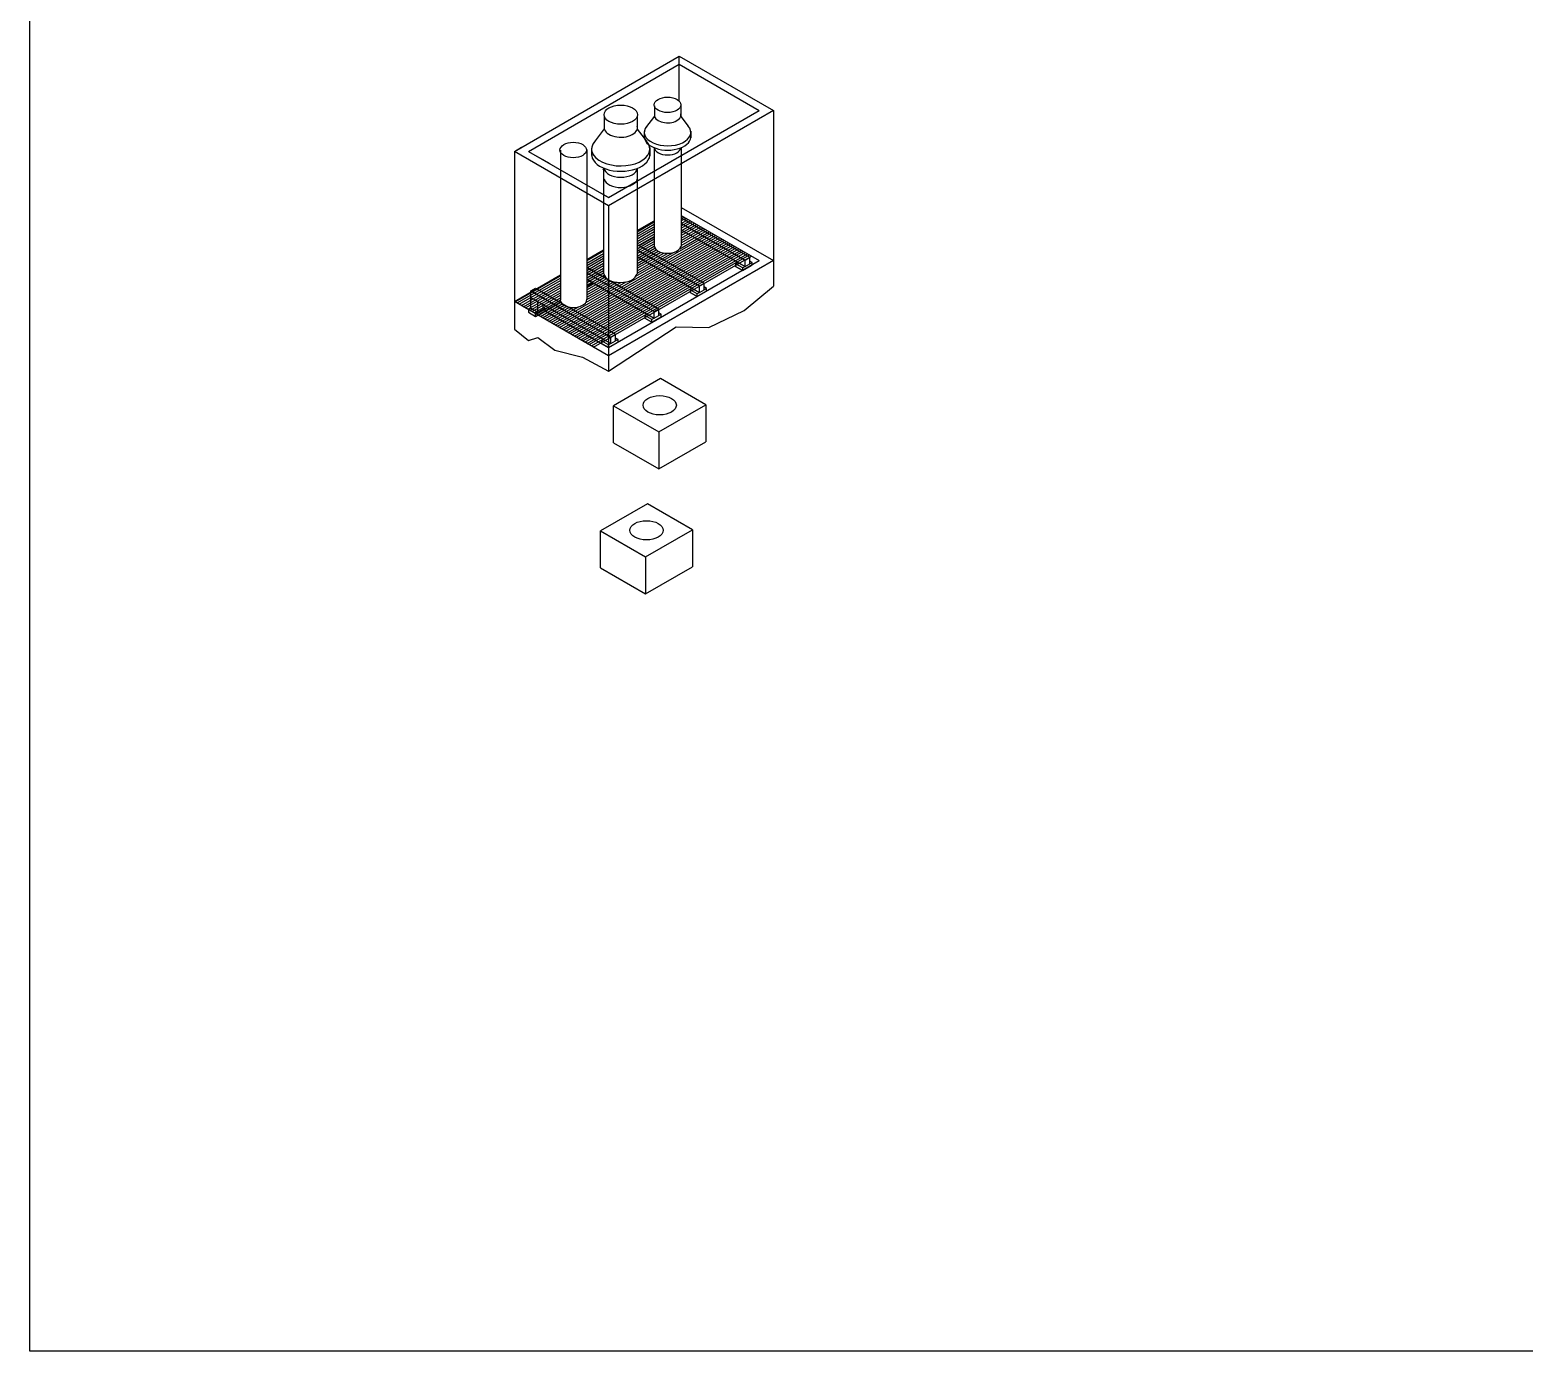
# Model space of a CAD drawing. Header units: millimetres. Extents: x 7 to 259, y -45 to 103.
# Drawn here: x 165.83 to 200.19, y 38.01 to 68.38 of the extents above; entities that cross this region are included whole.
import ezdxf

# ---------------------------------------------------------------- set-up
doc = ezdxf.new("R2010")
doc.units = ezdxf.units.MM
doc.layers.add('est.bancada', color=1, linetype='Continuous')

msp = doc.modelspace()

# ---------------------------------------------------------------- linework, layer by layer
for p, q in [((165.833, 38.015), (165.833, 98.396)), ((176.972, 65.587), (180.761, 67.775)), ((180.761, 66.742), (180.761, 67.775)), ((180.761, 67.775), (182.926, 66.525)), ((177.297, 65.587), (180.761, 67.587)), ((180.761, 67.587), (182.602, 66.525)), ((179.037, 66.405), (179.037, 66.108)), ((182.926, 66.525), (179.137, 64.337)), ((179.137, 64.525), (182.602, 66.525)), ((179.797, 66.4), (179.797, 66.098)), ((182.926, 66.525), (182.926, 63.076)), ((179.037, 66.108), (178.783, 65.765)), ((179.797, 66.098), (180.01, 65.819)), ((176.972, 65.587), (177.135, 65.681)), ((178.029, 65.616), (178.029, 62.178)), ((178.635, 65.627), (178.635, 62.189)), ((178.748, 65.662), (178.748, 65.492)), ((180.085, 65.675), (180.085, 65.486)), ((180.185, 65.67), (180.185, 63.411)), ((180.808, 65.673), (180.808, 63.403)), ((179.137, 64.337), (176.972, 65.587)), ((176.972, 65.587), (176.972, 62.139)), ((177.297, 65.587), (179.137, 64.525)), ((177.297, 65.587), (177.46, 65.493)), ((177.46, 65.493), (177.676, 65.368)), ((177.46, 65.493), (177.784, 65.306)), ((179.008, 65.18), (179.008, 65.17)), ((179.023, 65.202), (179.023, 62.771)), ((179.793, 65.195), (179.793, 62.771)), ((179.137, 64.525), (178.975, 64.618)), ((179.137, 64.337), (179.137, 60.889)), ((180.808, 64.299), (182.926, 63.076)), ((179.793, 63.767), (180.185, 63.994)), ((180.808, 64.111), (182.602, 63.076)), ((180.88, 64.02), (180.924, 64.045)), ((179.793, 63.58), (180.185, 63.806)), ((179.842, 63.42), (180.185, 63.619)), ((178.635, 63.099), (179.023, 63.323)), ((178.635, 62.911), (179.023, 63.135)), ((182.926, 63.076), (179.137, 60.889)), ((179.137, 61.076), (182.602, 63.076)), ((182.22, 62.846), (182.058, 62.94)), ((182.112, 63.034), (182.274, 62.94)), ((176.972, 62.139), (178.029, 62.749)), ((177.644, 62.339), (178.029, 62.561)), ((178.635, 62.485), (178.776, 62.566)), ((179.014, 62.703), (179.047, 62.722)), ((176.972, 62.139), (177.135, 62.232)), ((178.635, 62.189), (178.635, 62.171)), ((181.173, 62.251), (181.011, 62.345)), ((181.065, 62.439), (181.227, 62.345)), ((179.137, 60.889), (176.972, 62.139)), ((177.351, 61.982), (177.514, 61.889)), ((177.676, 61.92), (178.022, 62.12)), ((177.676, 61.92), (177.784, 61.982)), ((177.676, 61.92), (179.137, 61.076)), ((177.676, 61.92), (177.784, 61.857)), ((180.021, 61.847), (180.184, 61.753)), ((180.129, 61.66), (179.967, 61.753)), ((179.137, 61.076), (178.975, 61.17)), ((179.029, 61.264), (179.192, 61.17)), ((179.137, 60.889), (178.975, 60.982)), ((258.608, 38.015), (165.833, 38.015))]:
    msp.add_line(p, q)
at = {"color": 1}
for p, q in [((180.19, 66.399), (179.986, 66.124)), ((180.19, 66.636), (180.19, 66.399)), ((180.797, 66.632), (180.797, 66.39)), ((180.797, 66.39), (180.968, 66.167)), ((179.958, 66.041), (179.958, 65.906)), ((181.027, 66.049), (181.027, 65.898)), ((180.189, 65.669), (180.189, 65.661))]:
    msp.add_line(p, q, dxfattribs=at)
for centre, major_axis in [((179.417, 66.43), (-0.383, 0)), ((178.326, 65.618), (-0.306, 0)), ((180.312, 59.752), (-0.383, 0)), ((180.009, 56.878), (-0.383, 0))]:
    msp.add_ellipse(centre, major_axis=major_axis, ratio=0.57735)
msp.add_ellipse((180.494, 66.656), major_axis=(-0.306, 0), ratio=0.57735, dxfattribs=at)
for centre, major_axis, start_param, end_param in [((180.495, 66.419), (-0.306, 0), 6.205686, 9.587114), ((180.493, 66.024), (-0.536, 0), 5.81869, 9.907315), ((180.493, 65.924), (-0.536, 0), 6.225762, 9.507579), ((180.494, 65.681), (-0.306, 0), 0.067467, 3.076477)]:
    msp.add_ellipse(centre, major_axis=major_axis, ratio=0.57735, start_param=start_param, end_param=end_param, dxfattribs=at)
for centre, major_axis, start_param, end_param in [((179.419, 66.134), (-0.383, 0), 6.205686, 9.587114), ((179.417, 65.64), (-0.67, 0), 5.81869, 9.907315), ((179.417, 65.515), (-0.67, 0), 6.225762, 9.507579), ((179.417, 65.212), (-0.383, 0), 0.067467, 3.076477), ((179.418, 64.978), (-0.383, 0), 0.112379, 3.110456), ((180.491, 63.42), (-0.306, 0), 6.205686, 9.372493), ((179.408, 62.795), (-0.383, 0), 0.108916, 3.032677), ((178.33, 62.176), (-0.306, 0), 6.236892, 9.501292)]:
    msp.add_ellipse(centre, major_axis=major_axis, ratio=0.57735, start_param=start_param, end_param=end_param)
at = {"layer": 'est.bancada', "color": 6}
for p, q in [((179.793, 63.741), (180.185, 63.967)), ((179.793, 63.685), (180.185, 63.911)), ((180.808, 64.1), (180.818, 64.106)), ((180.808, 64.044), (180.867, 64.078)), ((180.808, 63.988), (180.916, 64.049)), ((180.808, 63.932), (180.964, 64.021)), ((180.808, 63.876), (181.013, 63.993)), ((180.808, 63.819), (181.062, 63.965)), ((180.808, 63.763), (181.111, 63.937)), ((180.808, 63.763), (181.111, 63.937)), ((180.808, 63.707), (181.159, 63.909)), ((177.913, 61.595), (181.549, 63.684)), ((177.962, 61.567), (181.598, 63.656)), ((177.962, 61.567), (181.598, 63.656)), ((178.011, 61.539), (181.646, 63.628)), ((178.059, 61.511), (181.695, 63.599)), ((178.108, 61.483), (181.744, 63.571)), ((179.765, 62.715), (181.5, 63.712)), ((179.793, 63.629), (180.185, 63.854)), ((179.793, 63.573), (180.185, 63.798)), ((179.793, 63.573), (180.185, 63.798)), ((179.793, 63.517), (180.185, 63.742)), ((179.793, 63.461), (180.185, 63.686)), ((179.793, 63.405), (180.185, 63.63)), ((179.793, 63.349), (180.185, 63.574)), ((180.772, 63.35), (181.452, 63.74)), ((180.808, 63.651), (181.208, 63.881)), ((180.808, 63.595), (181.257, 63.853)), ((180.808, 63.539), (181.305, 63.824)), ((180.808, 63.483), (181.354, 63.796)), ((180.808, 63.483), (181.354, 63.796)), ((180.808, 63.427), (181.403, 63.768)), ((178.157, 61.455), (181.793, 63.543)), ((178.205, 61.427), (181.841, 63.515)), ((178.205, 61.427), (181.841, 63.515)), ((178.254, 61.399), (181.89, 63.487)), ((178.303, 61.37), (181.939, 63.459)), ((178.352, 61.342), (181.987, 63.431)), ((178.4, 61.314), (182.036, 63.403)), ((178.449, 61.286), (182.085, 63.374)), ((178.498, 61.258), (182.133, 63.346)), ((178.546, 61.23), (182.182, 63.318)), ((178.595, 61.202), (182.231, 63.29)), ((178.635, 63.076), (179.023, 63.299)), ((178.635, 63.02), (179.023, 63.243)), ((178.644, 61.174), (182.28, 63.262)), ((178.693, 61.145), (182.328, 63.234)), ((179.793, 63.293), (180.185, 63.518)), ((179.793, 63.236), (180.185, 63.462)), ((179.793, 63.18), (180.185, 63.406)), ((179.793, 63.18), (180.185, 63.406)), ((179.793, 63.124), (180.203, 63.359)), ((179.793, 63.068), (180.235, 63.322)), ((179.793, 63.012), (180.28, 63.292)), ((179.793, 62.956), (180.336, 63.267)), ((179.793, 62.788), (180.611, 63.257)), ((179.793, 62.9), (180.404, 63.25)), ((179.793, 62.9), (180.404, 63.25)), ((179.793, 62.844), (180.489, 63.243)), ((178.635, 62.964), (179.023, 63.187)), ((178.635, 62.908), (179.023, 63.131)), ((178.635, 62.908), (179.023, 63.131)), ((178.635, 62.852), (179.023, 63.075)), ((178.635, 62.796), (179.023, 63.018)), ((178.635, 62.74), (179.023, 62.962)), ((178.635, 62.684), (179.023, 62.906)), ((178.741, 61.117), (182.377, 63.206)), ((178.79, 61.089), (182.426, 63.178)), ((182.058, 63.003), (182.112, 63.034)), ((182.22, 62.909), (182.058, 63.003)), ((182.058, 63.003), (182.058, 62.94)), ((182.058, 62.94), (182.22, 62.846)), ((182.22, 62.846), (182.436, 62.971)), ((182.274, 62.94), (182.22, 62.909)), ((182.22, 62.846), (182.22, 62.909)), ((182.436, 63.034), (182.382, 63.065)), ((182.436, 63.034), (182.382, 63.003)), ((182.436, 62.971), (182.436, 63.034)), ((176.988, 62.13), (178.029, 62.728)), ((177.036, 62.102), (178.029, 62.672)), ((177.085, 62.074), (178.029, 62.616)), ((177.134, 62.045), (178.029, 62.56)), ((177.134, 62.045), (178.029, 62.56)), ((177.865, 61.624), (179.544, 62.588)), ((178.615, 62.111), (179.421, 62.574)), ((178.635, 62.627), (179.023, 62.85)), ((178.635, 62.571), (179.023, 62.794)), ((178.635, 62.515), (179.035, 62.745)), ((178.635, 62.515), (179.035, 62.745)), ((178.635, 62.459), (179.06, 62.703)), ((178.635, 62.403), (179.096, 62.667)), ((178.635, 62.347), (179.14, 62.637)), ((178.635, 62.291), (179.194, 62.612)), ((178.635, 62.235), (179.257, 62.592)), ((178.635, 62.235), (179.257, 62.592)), ((178.636, 62.179), (179.331, 62.578)), ((177.183, 62.017), (178.029, 62.504)), ((177.231, 61.989), (178.029, 62.448)), ((177.28, 61.961), (178.029, 62.392)), ((177.329, 61.933), (178.029, 62.335)), ((177.377, 61.905), (178.029, 62.279)), ((177.426, 61.877), (178.029, 62.223)), ((177.426, 61.877), (178.029, 62.223)), ((181.011, 62.408), (181.065, 62.439)), ((181.173, 62.314), (181.011, 62.408)), ((181.011, 62.408), (181.011, 62.345)), ((181.011, 62.345), (181.173, 62.251)), ((181.173, 62.251), (181.39, 62.376)), ((181.227, 62.345), (181.173, 62.314)), ((181.173, 62.251), (181.173, 62.314)), ((181.39, 62.439), (181.335, 62.47)), ((181.39, 62.439), (181.335, 62.408)), ((181.39, 62.376), (181.39, 62.439)), ((177.297, 61.951), (177.351, 61.982)), ((177.46, 61.857), (177.297, 61.951)), ((177.297, 61.951), (177.297, 61.889)), ((177.297, 61.889), (177.46, 61.795)), ((177.46, 61.795), (177.676, 61.92)), ((177.514, 61.889), (177.46, 61.857)), ((177.46, 61.795), (177.46, 61.857)), ((177.475, 61.849), (178.025, 62.164)), ((177.524, 61.82), (178.041, 62.118)), ((177.572, 61.792), (178.073, 62.08)), ((177.621, 61.764), (178.117, 62.049)), ((177.621, 61.764), (178.117, 62.049)), ((177.676, 61.982), (177.622, 62.014)), ((177.676, 61.982), (177.622, 61.951)), ((177.67, 61.736), (178.172, 62.025)), ((177.676, 61.92), (177.676, 61.982)), ((177.718, 61.708), (178.239, 62.007)), ((177.767, 61.68), (178.323, 61.999)), ((177.816, 61.652), (178.442, 62.011)), ((179.967, 61.816), (180.021, 61.847)), ((180.346, 61.847), (180.292, 61.878)), ((180.346, 61.847), (180.292, 61.816)), ((180.346, 61.785), (180.346, 61.847)), ((180.129, 61.722), (179.967, 61.816)), ((179.967, 61.816), (179.967, 61.753)), ((179.967, 61.753), (180.129, 61.66)), ((180.129, 61.66), (180.346, 61.785)), ((180.184, 61.753), (180.129, 61.722)), ((180.129, 61.66), (180.129, 61.722)), ((178.563, 61.22), (178.53, 61.239)), ((178.595, 61.202), (178.563, 61.22)), ((178.628, 61.183), (178.595, 61.202)), ((178.66, 61.164), (178.628, 61.183)), ((178.693, 61.145), (178.66, 61.164)), ((178.975, 61.232), (179.029, 61.264)), ((179.137, 61.139), (178.975, 61.232)), ((178.975, 61.232), (178.975, 61.17)), ((178.975, 61.17), (179.137, 61.076)), ((179.137, 61.076), (179.354, 61.201)), ((179.192, 61.17), (179.137, 61.139)), ((179.354, 61.264), (179.3, 61.295)), ((179.354, 61.264), (179.3, 61.232)), ((179.354, 61.201), (179.354, 61.264)), ((178.725, 61.127), (178.693, 61.145)), ((178.758, 61.108), (178.725, 61.127)), ((178.79, 61.089), (178.758, 61.108)), ((179.137, 61.076), (179.137, 61.139))]:
    msp.add_line(p, q, dxfattribs=at)
at = {"layer": 'est.bancada'}
for p, q in [((180.808, 64.061), (182.382, 63.153)), ((180.808, 63.936), (182.274, 63.09)), ((180.808, 63.786), (182.274, 62.94)), ((179.793, 63.448), (181.335, 62.558)), ((179.793, 63.323), (181.227, 62.495)), ((178.635, 62.922), (180.292, 61.966)), ((179.793, 63.173), (181.227, 62.345)), ((182.274, 63.09), (182.382, 63.153)), ((182.274, 62.94), (182.274, 63.09)), ((182.274, 62.94), (182.382, 63.003)), ((182.382, 63.003), (182.382, 63.153)), ((178.635, 62.797), (180.184, 61.903)), ((178.635, 62.647), (180.184, 61.753)), ((181.227, 62.495), (181.335, 62.558)), ((181.335, 62.408), (181.335, 62.558)), ((177.351, 62.382), (177.46, 62.445)), ((177.351, 62.232), (177.351, 62.382)), ((177.351, 62.382), (179.192, 61.32)), ((177.351, 62.232), (179.192, 61.17)), ((177.351, 61.982), (177.351, 62.232)), ((177.46, 62.445), (179.3, 61.382)), ((181.227, 62.345), (181.227, 62.495)), ((181.227, 62.345), (181.335, 62.408)), ((177.351, 61.982), (177.514, 61.889)), ((177.514, 61.889), (177.514, 62.139)), ((177.514, 61.889), (177.622, 61.951)), ((177.622, 62.076), (177.622, 61.951)), ((180.184, 61.903), (180.292, 61.966)), ((180.184, 61.753), (180.184, 61.903)), ((180.292, 61.816), (180.292, 61.966)), ((180.184, 61.753), (180.292, 61.816)), ((179.192, 61.32), (179.3, 61.382)), ((179.192, 61.17), (179.192, 61.32)), ((179.192, 61.17), (179.3, 61.232)), ((179.3, 61.232), (179.3, 61.382))]:
    msp.add_line(p, q, dxfattribs=at)
at = {"layer": 'est.bancada', "color": 5}
for p, q in [((182.926, 63.076), (182.926, 62.492)), ((182.256, 61.931), (182.926, 62.492)), ((176.972, 62.139), (176.972, 61.499)), ((181.443, 61.536), (182.256, 61.931)), ((176.972, 61.499), (177.3, 61.243)), ((179.137, 60.533), (180.693, 61.557)), ((180.693, 61.557), (181.443, 61.536)), ((177.3, 61.243), (177.509, 61.309)), ((177.509, 61.309), (177.901, 61.015)), ((177.901, 61.015), (178.536, 60.857)), ((178.536, 60.857), (179.137, 60.533)), ((179.137, 60.889), (179.137, 60.533))]:
    msp.add_line(p, q, dxfattribs=at)
at = {"layer": 'est.bancada', "color": 3}
for p, q in [((180.333, 60.364), (179.251, 59.739)), ((181.372, 59.764), (180.333, 60.364)), ((179.251, 58.889), (179.251, 59.739)), ((179.251, 59.739), (180.29, 59.139)), ((180.29, 59.139), (181.372, 59.764)), ((181.372, 59.764), (181.372, 58.914)), ((180.29, 59.139), (180.29, 58.289)), ((179.251, 58.889), (180.29, 58.289)), ((180.29, 58.289), (181.372, 58.914)), ((180.03, 57.49), (178.948, 56.865)), ((181.069, 56.89), (180.03, 57.49)), ((178.948, 56.015), (178.948, 56.865)), ((178.948, 56.865), (179.987, 56.265)), ((179.987, 56.265), (181.069, 56.89)), ((181.069, 56.89), (181.069, 56.04)), ((178.948, 56.015), (179.987, 55.415)), ((179.987, 56.265), (179.987, 55.415)), ((179.987, 55.415), (181.069, 56.04))]:
    msp.add_line(p, q, dxfattribs=at)

doc.saveas('drawing.dxf')
